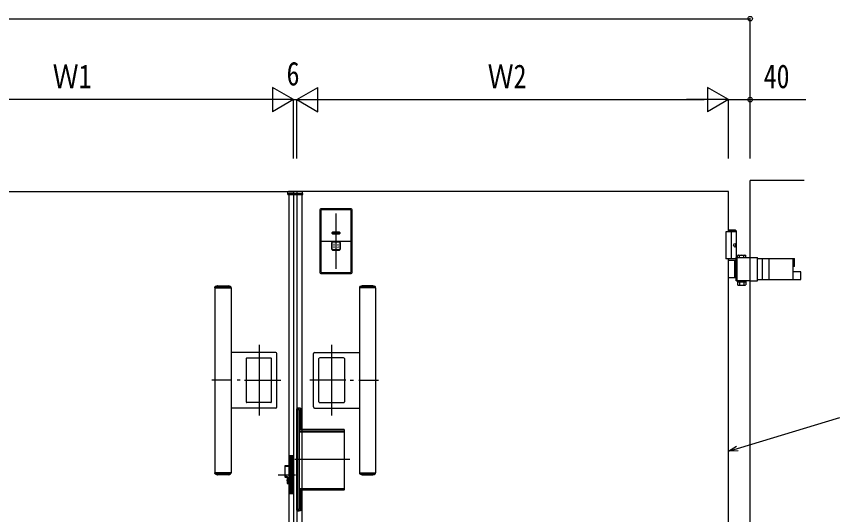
# Model space of a CAD drawing. Units: millimetres, scale not verified. Extents: x -4205 to 4205, y -2970 to 2970.
# Drawn here: x -229 to 1289, y 529 to 1452 of the extents above; entities that cross this region are included whole.
import ezdxf
from ezdxf.enums import TextEntityAlignment as Align

# ---------------------------------------------------------------- set-up
doc = ezdxf.new("R2010")
doc.units = ezdxf.units.MM
doc.header["$LTSCALE"] = 12
for name, color, linetype in [('0-3_YKK_12', 2, 'Continuous'), ('0-4_YKK_A1', 4, 'Continuous'), ('0-5_YKK_D', 6, 'Continuous')]:
    doc.layers.add(name, color=color, linetype=linetype)
doc.styles.add('ＭＳ ゴシック', font='')
doc.styles.get('ＭＳ ゴシック').set_extended_font_data('MS Gothic')

msp = doc.modelspace()

# ---------------------------------------------------------------- linework, layer by layer
at = {"layer": '0-3_YKK_12'}
for p, q in [((363.52, 1087.33), (363.52, 984.33)), ((337.01, 1035.83), (390.01, 1035.83))]:
    msp.add_line(p, q, dxfattribs=at)
at = {"layer": '0-4_YKK_A1'}
for p, q in [((1131.02, -151.87), (1131.02, 1148.13)), ((1231.02, 1148.13), (1131.02, 1148.13)), ((274.12, 1122.63), (274.33, 1126.68)), ((300.71, 1127.63), (275.33, 1127.63)), ((276.02, 1124.63), (300.02, 1124.63)), ((276.02, 1124.63), (276.02, 1122.63)), ((300.02, 1124.63), (300.02, 1122.63)), ((301.92, 1122.63), (301.71, 1126.68)), ((1091.02, 1053.13), (1091.02, 1128.13)), ((274.12, 1122.63), (301.92, 1122.63)), ((276.02, 1122.63), (276.02, -66.37)), ((300.02, 1122.63), (300.02, -66.37)), ((390.52, 1095.83), (336.5, 1095.83)), ((336.5, 1095.83), (338.19, 1094.15)), ((388.63, 1093.94), (338.39, 1093.94)), ((388.84, 1094.15), (390.52, 1095.83)), ((333.51, 1092.84), (333.51, 978.82)), ((335.19, 1091.15), (333.51, 1092.84)), ((335.4, 1090.95), (335.4, 980.71)), ((391.62, 980.71), (391.62, 1090.95)), ((393.51, 1092.84), (391.83, 1091.15)), ((393.51, 978.82), (393.51, 1092.84)), ((355.81, 1051.03), (355.81, 1050.63)), ((369.96, 1052.28), (357.06, 1052.28)), ((357.06, 1049.38), (369.96, 1049.38)), ((357.26, 1052.08), (369.76, 1052.08)), ((369.76, 1049.58), (357.26, 1049.58)), ((371.21, 1050.63), (371.21, 1051.03)), ((1103.52, 1056.13), (1091.02, 1056.13)), ((1105.52, 1054.13), (1091.02, 1054.13)), ((1096.02, 1053.13), (1096.02, 1003.13)), ((1103.52, 1056.13), (1105.52, 1054.13)), ((1105.52, 1000.13), (1105.52, 1054.13)), ((355.81, 1033.53), (355.81, 1020.63)), ((356.01, 1020.83), (356.01, 1033.33)), ((369.96, 1034.78), (357.06, 1034.78)), ((357.26, 1034.58), (369.76, 1034.58)), ((371.01, 1033.33), (371.01, 1020.83)), ((371.21, 1020.63), (371.21, 1033.53)), ((357.06, 1019.38), (369.96, 1019.38)), ((369.76, 1019.58), (357.26, 1019.58)), ((1103.21, 1028.55), (1103.8, 1028.55)), ((1103.21, 1027.71), (1103.8, 1027.71)), ((1104.22, 1030.23), (1104.82, 1030.23)), ((1104.22, 1026.03), (1104.82, 1026.03)), ((1105.52, 1003.13), (1086.02, 1003.13)), ((1091.02, 53.13), (1091.02, 1003.13)), ((1105.23, 1005.68), (1131.02, 1005.68)), ((1105.23, 962.58), (1105.23, 1005.68)), ((1107.03, 1004.18), (1105.23, 1004.18)), ((1107.03, 964.08), (1107.03, 1004.18)), ((1108.73, 1009.68), (1107.73, 1009.1)), ((1107.73, 1005.68), (1107.73, 1009.1)), ((1108.73, 1009.68), (1121.73, 1009.68)), ((1111.48, 1005.68), (1111.48, 1009.1)), ((1118.99, 1005.68), (1118.99, 1009.1)), ((1121.73, 1009.68), (1122.74, 1009.1)), ((1122.74, 1005.68), (1122.74, 1009.1)), ((1131.02, 1005.68), (1144.51, 1005.68)), ((1144.51, 962.58), (1144.51, 1005.68)), ((1144.51, 1003.63), (1213.03, 1003.63)), ((1153.68, 964.63), (1153.68, 1003.63)), ((1165.99, 964.63), (1165.99, 1003.63)), ((1213.03, 989.13), (1213.03, 1003.63)), ((1105.23, 1000.13), (1091.02, 1000.13)), ((1102.13, 1000.13), (1102.13, 968.13)), ((1213.03, 989.13), (1210.43, 989.13)), ((333.51, 978.82), (335.19, 980.51)), ((338.19, 977.51), (336.5, 975.83)), ((336.5, 975.83), (390.52, 975.83)), ((338.39, 977.72), (388.63, 977.72)), ((390.52, 975.83), (388.84, 977.51)), ((391.83, 980.51), (393.51, 978.82)), ((1107.03, 984.63), (1105.23, 984.63)), ((1107.03, 983.63), (1105.23, 983.63)), ((1224.57, 979.13), (1210.43, 979.13)), ((1224.57, 964.63), (1224.57, 979.13)), ((1105.23, 968.13), (1091.02, 968.13)), ((1107.03, 964.08), (1105.23, 964.08)), ((1131.02, 962.58), (1105.23, 962.58)), ((1107.73, 960.58), (1107.73, 954.66)), ((1107.73, 960.58), (1122.74, 960.58)), ((1111.13, 960.58), (1111.13, 962.58)), ((1111.48, 960.58), (1111.48, 954.66)), ((1118.99, 960.58), (1118.99, 954.66)), ((1119.33, 960.58), (1119.33, 962.58)), ((1122.74, 960.58), (1122.74, 954.66)), ((1131.02, 962.58), (1144.51, 962.58)), ((1144.51, 964.63), (1224.57, 964.63)), ((139.02, 949.63), (139.02, 606.63)), ((139.02, 949.63), (141.02, 949.63)), ((139.32, 949.63), (139.32, 951)), ((167.74, 951.44), (140.3, 951.44)), ((141.02, 949.63), (169.02, 949.63)), ((144.27, 953.13), (163.77, 953.13)), ((168.72, 951), (168.72, 949.63)), ((169.02, 949.63), (169.02, 606.63)), ((407.02, 949.63), (407.02, 606.63)), ((435.02, 949.63), (407.02, 949.63)), ((407.32, 951), (407.32, 949.63)), ((408.3, 951.44), (435.74, 951.44)), ((431.77, 953.13), (412.27, 953.13)), ((437.02, 949.63), (435.02, 949.63)), ((436.72, 949.63), (436.72, 951)), ((437.02, 949.63), (437.02, 606.63)), ((1108.73, 954.08), (1107.73, 954.66)), ((1108.73, 954.08), (1121.73, 954.08)), ((1121.73, 954.08), (1122.74, 954.66)), ((221.02, 843.59), (221.02, 712.79)), ((355.02, 843.59), (355.02, 712.79)), ((252.02, 829.63), (169.02, 829.63)), ((254.02, 728.63), (254.02, 827.63)), ((322.02, 728.63), (322.02, 827.63)), ((324.02, 829.63), (407.02, 829.63)), ((197.02, 818.13), (197.02, 738.13)), ((198.52, 819.63), (242.52, 819.63)), ((244.02, 738.13), (244.02, 818.13)), ((332.02, 738.13), (332.02, 818.13)), ((377.52, 819.63), (333.52, 819.63)), ((379.02, 818.13), (379.02, 738.13)), ((170.48, 778.13), (133.52, 778.13)), ((185.99, 778.13), (180.25, 778.13)), ((194.3, 778.13), (261.13, 778.13)), ((381.74, 778.13), (314.91, 778.13)), ((390.05, 778.13), (395.79, 778.13)), ((405.56, 778.13), (442.52, 778.13)), ((242.52, 736.63), (198.52, 736.63)), ((333.52, 736.63), (377.52, 736.63)), ((252.02, 726.63), (169.02, 726.63)), ((291.02, 725.13), (291.22, 725.13)), ((291.02, 725.13), (291.02, 537.13)), ((291.22, 537.13), (291.22, 725.13)), ((294.02, 726.13), (292.02, 726.13)), ((292.02, 726.13), (292.02, 725.93)), ((292.02, 725.93), (294.02, 725.93)), ((292.02, 723.88), (293.02, 724.88)), ((292.02, 723.88), (292.02, 538.38)), ((292.02, 723.88), (295.02, 723.88)), ((295.02, 724.88), (293.02, 724.88)), ((293.77, 724.88), (293.52, 725.13)), ((293.77, 724.88), (293.52, 724.88)), ((298.02, 726.13), (294.02, 726.13)), ((294.02, 726.13), (294.02, 725.93)), ((294.02, 725.93), (295.02, 725.93)), ((294.02, 725.93), (294.02, 725.13)), ((294.02, 725.13), (295.02, 725.13)), ((294.72, 725.13), (294.88, 724.97)), ((295.02, 724.88), (294.93, 724.88)), ((295.02, 725.13), (295.02, 725.93)), ((295.02, 723.88), (295.02, 724.88)), ((295.02, 723.88), (295.02, 538.38)), ((298.02, 726.13), (298.02, 686.13)), ((324.02, 726.63), (407.02, 726.63)), ((291.02, 684.64), (291.02, 665.61)), ((378.02, 687.13), (295.12, 687.13)), ((295.12, 686.13), (378.52, 686.13)), ((378.52, 686.13), (379.02, 686.13)), ((378.52, 686.13), (378.52, 682.63)), ((379.02, 682.63), (379.02, 686.13)), ((378.52, 682.13), (295.02, 682.13)), ((378.52, 682.63), (295.12, 682.63)), ((377.52, 682.13), (377.52, 682.63)), ((378.52, 682.63), (379.02, 682.63)), ((379.02, 682.13), (378.52, 682.13)), ((378.52, 682.13), (378.52, 576.63)), ((379.02, 576.63), (379.02, 682.13)), ((278.02, 637.63), (278.02, 636.13)), ((278.52, 636.13), (278.52, 638.13)), ((280.52, 638.13), (278.52, 638.13)), ((280.52, 638.13), (280.52, 636.13)), ((281.02, 637.63), (281.02, 636.13)), ((281.52, 636.13), (281.52, 638.13)), ((283.52, 638.13), (281.52, 638.13)), ((283.52, 638.13), (283.52, 636.13)), ((284.82, 638.13), (284.82, 636.13)), ((285.02, 636.13), (285.02, 637.93)), ((280.52, 636.13), (280.52, 570.13)), ((283.52, 636.13), (283.52, 570.13)), ((284.02, 570.13), (284.02, 636.13)), ((284.82, 636.13), (284.82, 570.13)), ((285.02, 636.13), (284.82, 636.13)), ((389.02, 631.13), (287.02, 631.13)), ((268.52, 618.63), (268.52, 599.63)), ((269.52, 618.63), (268.52, 618.63)), ((278.02, 619.63), (269.52, 619.63)), ((269.52, 618.63), (269.52, 619.63)), ((269.52, 599.63), (269.52, 618.63)), ((269.52, 618.63), (278.02, 618.63)), ((290.87, 617.13), (290.88, 617.35)), ((290.87, 617.13), (290.87, 615.63)), ((290.87, 612.63), (290.87, 611.13)), ((290.96, 615.02), (290.91, 615.21)), ((290.91, 613.05), (290.96, 613.24)), ((290.96, 610.52), (290.91, 610.71)), ((290.96, 617.74), (291.02, 617.9)), ((291.02, 614.86), (290.96, 615.02)), ((290.96, 613.24), (291.02, 613.4)), ((291.02, 610.36), (290.96, 610.52)), ((169.02, 606.63), (139.02, 606.63)), ((139.32, 605.26), (139.32, 606.63)), ((140.3, 604.82), (167.74, 604.82)), ((163.77, 603.13), (144.27, 603.13)), ((168.72, 606.63), (168.72, 605.26)), ((256.52, 603.13), (288.52, 603.13)), ((269.52, 599.63), (268.52, 599.63)), ((269.52, 599.63), (269.52, 598.63)), ((272.02, 599.63), (269.52, 599.63)), ((269.52, 598.63), (272.02, 598.63)), ((272.02, 599.63), (272.02, 598.63)), ((272.82, 592.63), (272.82, 593.39)), ((272.82, 593.39), (273.02, 593.39)), ((272.82, 592.63), (273.02, 592.63)), ((272.82, 591.87), (272.82, 592.63)), ((273.02, 597.63), (273.02, 587.63)), ((274.02, 597.63), (273.02, 597.63)), ((274.02, 587.63), (274.02, 597.63)), ((407.02, 606.63), (437.02, 606.63)), ((407.32, 606.63), (407.32, 605.26)), ((435.74, 604.82), (408.3, 604.82)), ((412.27, 603.13), (431.77, 603.13)), ((436.72, 605.26), (436.72, 606.63)), ((272.82, 591.71), (272.82, 591.87)), ((272.82, 591.87), (273.02, 591.87)), ((272.82, 591.71), (273.02, 591.71)), ((274.02, 587.63), (273.02, 587.63)), ((278.02, 587.63), (274.02, 587.63)), ((274.02, 587.63), (274.02, 586.63)), ((274.02, 586.63), (278.02, 586.63)), ((280.52, 570.13), (278.52, 570.13)), ((278.52, 568.13), (280.52, 568.13)), ((280.52, 570.13), (280.52, 568.13)), ((281.02, 570.13), (280.52, 570.13)), ((283.52, 570.13), (281.52, 570.13)), ((281.52, 568.13), (283.52, 568.13)), ((283.52, 570.13), (283.52, 568.13)), ((284.02, 570.13), (283.52, 570.13)), ((284.02, 570.13), (284.02, 568.13)), ((284.82, 570.13), (284.02, 570.13)), ((284.02, 568.13), (284.82, 568.13)), ((284.82, 570.13), (284.82, 568.13)), ((284.82, 570.13), (285.02, 570.13)), ((378.52, 576.63), (295.02, 576.63)), ((295.02, 575.13), (378.52, 575.13)), ((298.02, 575.13), (298.02, 536.13)), ((378.52, 576.63), (378.52, 575.13)), ((378.52, 576.63), (379.02, 576.63)), ((379.02, 575.63), (379.02, 576.63)), ((291.22, 537.13), (291.02, 537.13)), ((292.02, 538.38), (292.02, 537.13)), ((295.02, 538.38), (292.02, 538.38)), ((293.02, 537.38), (292.02, 538.38)), ((294.02, 537.13), (292.02, 537.13)), ((292.02, 536.13), (294.02, 536.13)), ((293.02, 537.38), (295.02, 537.38)), ((293.77, 537.38), (293.52, 537.38)), ((293.77, 537.38), (293.52, 537.13)), ((298.02, 536.13), (293.55, 536.13)), ((294.02, 537.13), (294.02, 536.33)), ((295.02, 537.13), (294.02, 537.13)), ((295.02, 536.33), (294.02, 536.33)), ((294.02, 536.33), (294.02, 536.13)), ((294.72, 537.13), (294.88, 537.29)), ((295.02, 537.38), (294.93, 537.38)), ((295.02, 537.38), (295.02, 538.38)), ((295.02, 536.33), (295.02, 537.13))]:
    msp.add_line(p, q, dxfattribs=at)
for points in [[(-514.98, 1128.13), (285.02, 1128.13), (285.02, -71.87), (-514.98, -71.87), (-514.98, 3.13)], [(1091.02, 1128.13), (291.02, 1128.13), (291.02, -71.87), (1091.02, -71.87), (1091.02, 3.13)], [(1105.52, 1053.13), (1086.02, 1053.13), (1086.02, 1003.13)], [(1103.8, 1028.55), (1103.91, 1028.57), (1104.02, 1028.61), (1104.12, 1028.69), (1104.21, 1028.8), (1104.28, 1028.92), (1104.32, 1029.07), (1104.34, 1029.23), (1104.34, 1029.39)], [(1104.34, 1026.87), (1104.34, 1027.03), (1104.32, 1027.19), (1104.28, 1027.34), (1104.21, 1027.46), (1104.12, 1027.57), (1104.02, 1027.65), (1103.91, 1027.69), (1103.8, 1027.71)], [(1104.93, 1029.39), (1104.96, 1029.23), (1105, 1029.07), (1105.07, 1028.92), (1105.15, 1028.8), (1105.25, 1028.69), (1105.31, 1028.64)], [(1105.31, 1027.62), (1105.25, 1027.57), (1105.15, 1027.46), (1105.07, 1027.34), (1105, 1027.19), (1104.96, 1027.03), (1104.93, 1026.87)], [(1210.43, 964.63), (1210.43, 989.13), (1210.43, 1003.63)], [(294.02, 725.13), (292.02, 725.13), (292.02, 723.88)], [(284.82, 638.13), (284.02, 638.13), (284.02, 636.13), (284.82, 636.13)], [(278.52, 570.13), (278.52, 636.13), (278.02, 636.13), (278.02, 570.13)], [(278.52, 636.13), (280.52, 636.13), (281.02, 636.13)], [(281.52, 570.13), (281.52, 636.13), (281.02, 636.13), (281.02, 570.13)], [(281.52, 636.13), (283.52, 636.13), (284.02, 636.13)], [(285.02, 568.33), (285.02, 570.13), (285.02, 636.13)], [(290.91, 615.21), (290.88, 615.41), (290.87, 615.63)], [(290.87, 612.63), (290.88, 612.85), (290.91, 613.05)], [(290.91, 610.71), (290.88, 610.91), (290.87, 611.13)], [(290.88, 617.35), (290.91, 617.55), (290.96, 617.74)], [(272.82, 593.39), (272.82, 593.55), (273.02, 593.55)], [(278.52, 568.13), (278.52, 570.13), (278.02, 570.13), (278.02, 568.63)], [(281.52, 568.13), (281.52, 570.13), (281.02, 570.13), (281.02, 568.63)], [(294.02, 536.33), (292.02, 536.33), (292.02, 536.13)]]:
    msp.add_lwpolyline(points, dxfattribs=at)
msp.add_lwpolyline([(1107.53, 962.58), (1122.93, 962.58), (1122.93, 960.58), (1107.53, 960.58)], close=True, dxfattribs=at)
for centre, radius, start, end in [((275.33, 1126.63), 1, 90, 177), ((300.71, 1126.63), 1, 3, 90), ((336.5, 1092.84), 2.99, 89.95769, 180.04231), ((338.39, 1090.95), 2.99, 89.95769, 180.04231), ((388.63, 1090.95), 2.99, 359.95769, 90.04231), ((390.52, 1092.84), 2.99, 359.95769, 90.04231), ((357.06, 1051.03), 1.25, 90, 180), ((357.06, 1050.63), 1.25, 180, 270), ((357.26, 1050.83), 1.25, 90, 180), ((357.26, 1050.83), 1.25, 180, 270), ((369.76, 1050.83), 1.25, 0, 90), ((369.76, 1050.83), 1.25, 270, 0), ((369.96, 1051.03), 1.25, 0, 90), ((369.96, 1050.63), 1.25, 270, 0), ((357.06, 1033.53), 1.25, 90, 180), ((357.26, 1033.33), 1.25, 90, 180), ((369.76, 1033.33), 1.25, 0, 90), ((369.96, 1033.53), 1.25, 0, 90), ((357.06, 1020.63), 1.25, 180, 270), ((357.26, 1020.83), 1.25, 180, 270), ((360.01, 1029.83), 0.3, 0, 180), ((360.01, 1029.83), 0.3, 180, 0), ((360.01, 1027.08), 0.3, 0, 180), ((360.01, 1027.08), 0.3, 180, 0), ((360.01, 1024.33), 0.3, 0, 180), ((360.01, 1024.33), 0.3, 180, 0), ((363.51, 1029.83), 0.3, 0, 180), ((363.51, 1029.83), 0.3, 180, 0), ((363.51, 1027.08), 0.3, 0, 180), ((363.51, 1027.08), 0.3, 180, 0), ((363.51, 1024.33), 0.3, 0, 180), ((363.51, 1024.33), 0.3, 180, 0), ((367.01, 1029.83), 0.3, 0, 180), ((367.01, 1029.83), 0.3, 180, 0), ((367.01, 1027.08), 0.3, 0, 180), ((367.01, 1027.08), 0.3, 180, 0), ((367.01, 1024.33), 0.3, 0, 180), ((367.01, 1024.33), 0.3, 180, 0), ((369.76, 1020.83), 1.25, 270, 0), ((369.96, 1020.63), 1.25, 270, 0), ((1109.6, 1006.36), 3.32, 55.61575, 124.38425), ((1115.23, 997.26), 12.42, 72.41205, 107.58795), ((1120.86, 1006.36), 3.32, 55.61575, 124.38425), ((336.5, 978.82), 2.99, 179.95769, 270.04231), ((338.39, 980.71), 2.99, 179.95769, 270.04231), ((388.63, 980.71), 2.99, 269.95769, 0.04231), ((390.52, 978.82), 2.99, 269.95769, 0.04231), ((140.12, 951), 0.8, 110.76843, 180), ((154.02, 914.35), 40, 104.21682, 110.76843), ((144.27, 952.83), 0.3, 90, 104.21682), ((144.27, 952.83), 0.3, 61.29529, 90), ((154.02, 970.64), 20, 241.29529, 250.4307), ((147.42, 952.07), 0.3, 250.4307, 279.9206), ((154.02, 914.35), 38, 80.0794, 99.9206), ((160.62, 952.07), 0.3, 260.0794, 289.5693), ((154.02, 970.64), 20, 289.5693, 298.70471), ((163.77, 952.83), 0.3, 90, 118.70471), ((163.77, 952.83), 0.3, 75.78318, 90), ((154.02, 914.35), 40, 69.23157, 75.78318), ((167.92, 951), 0.8, 0, 69.23157), ((408.12, 951), 0.8, 110.76843, 180), ((422.02, 914.35), 40, 104.21682, 110.76843), ((412.27, 952.83), 0.3, 90, 104.21682), ((412.27, 952.83), 0.3, 61.29529, 90), ((422.02, 970.64), 20, 241.29529, 250.4307), ((415.42, 952.07), 0.3, 250.4307, 279.9206), ((422.02, 914.35), 38, 80.0794, 99.9206), ((428.62, 952.07), 0.3, 260.0794, 289.5693), ((422.02, 970.64), 20, 289.5693, 298.70471), ((431.77, 952.83), 0.3, 90, 118.70471), ((431.77, 952.83), 0.3, 75.78318, 90), ((422.02, 914.35), 40, 69.23157, 75.78318), ((435.92, 951), 0.8, 0, 69.23157), ((1109.6, 957.4), 3.32, 235.61575, 304.38425), ((1115.23, 966.5), 12.42, 252.41205, 287.58795), ((1120.86, 957.4), 3.32, 235.61575, 304.38425), ((252.02, 827.63), 2, 0, 90), ((324.02, 827.63), 2, 90, 180), ((198.52, 818.13), 1.5, 90, 180), ((198.52, 818.13), 1.5, 90, 180), ((242.52, 818.13), 1.5, 0, 90), ((242.52, 818.13), 1.5, 0, 90), ((333.52, 818.13), 1.5, 90, 180), ((333.52, 818.13), 1.5, 90, 180), ((377.52, 818.13), 1.5, 0, 90), ((377.52, 818.13), 1.5, 0, 90), ((198.52, 738.13), 1.5, 180, 270), ((198.52, 738.13), 1.5, 180, 270), ((242.52, 738.13), 1.5, 270, 0), ((242.52, 738.13), 1.5, 270, 0), ((333.52, 738.13), 1.5, 180, 270), ((333.52, 738.13), 1.5, 180, 270), ((377.52, 738.13), 1.5, 270, 0), ((377.52, 738.13), 1.5, 270, 0), ((252.02, 728.63), 2, 270, 0), ((292.02, 725.13), 1, 90, 180), ((292.02, 725.13), 0.8, 90, 180), ((294.82, 725.93), 0.2, 359.99999, 90), ((294.74, 724.83), 0.2, 14.47751, 45), ((324.02, 728.63), 2, 180, 270), ((377.75, 686.34), 0.833, 56.97271, 70.80427), ((378.02, 686.13), 1, 359.99999, 90), ((377.89, 686.57), 0.566, 36.82942, 57.37008), ((377.85, 686.56), 0.61, 15.92634, 34.81764), ((376.71, 686.22), 1.8, 9.7701, 16.15978), ((375.9, 686.02), 2.62, 6.7729, 11.15422), ((-418.37, 645.91), 797.9, 2.88926, 2.90366), ((278.52, 637.63), 0.5, 90, 180.00001), ((280.52, 637.63), 0.5, 0, 90), ((281.52, 637.63), 0.5, 90, 180.00001), ((283.52, 637.63), 0.5, 0, 90), ((284.82, 637.93), 0.2, 0, 90), ((269.52, 618.63), 1, 90, 180.00001), ((291.47, 616.38), 0.5, 154.95324, 180), ((291.47, 616.38), 0.5, 180, 205.04676), ((291.47, 611.88), 0.5, 154.95324, 180), ((291.47, 611.88), 0.5, 180, 205.04676), ((140.12, 605.26), 0.8, 180, 249.23157), ((154.02, 641.91), 40, 249.23157, 255.78318), ((144.27, 603.43), 0.3, 255.78318, 270), ((144.27, 603.43), 0.3, 270, 298.70471), ((154.02, 585.62), 20, 109.5693, 118.70471), ((147.42, 604.19), 0.3, 80.0794, 109.5693), ((154.02, 641.91), 38, 260.0794, 279.9206), ((160.62, 604.19), 0.3, 70.4307, 99.9206), ((154.02, 585.62), 20, 61.29529, 70.4307), ((163.77, 603.43), 0.3, 241.29529, 270), ((163.77, 603.43), 0.3, 270, 284.21682), ((154.02, 641.91), 40, 284.21682, 290.76843), ((167.92, 605.26), 0.8, 290.76843, 0), ((269.52, 599.63), 1, 179.99999, 270), ((272.02, 597.63), 2, 0, 90), ((272.02, 597.63), 1, 0, 90), ((408.12, 605.26), 0.8, 180, 249.23157), ((422.02, 641.91), 40, 249.23157, 255.78318), ((412.27, 603.43), 0.3, 255.78318, 270), ((412.27, 603.43), 0.3, 270, 298.70471), ((422.02, 585.62), 20, 109.5693, 118.70471), ((415.42, 604.19), 0.3, 80.0794, 109.5693), ((422.02, 641.91), 38, 260.0794, 279.9206), ((428.62, 604.19), 0.3, 70.4307, 99.9206), ((422.02, 585.62), 20, 61.29529, 70.4307), ((431.77, 603.43), 0.3, 241.29529, 270), ((431.77, 603.43), 0.3, 270, 284.21682), ((422.02, 641.91), 40, 284.21682, 290.76843), ((435.92, 605.26), 0.8, 290.76843, 0), ((274.02, 587.63), 1, 179.99999, 270), ((278.52, 568.63), 0.5, 179.99999, 270), ((280.52, 568.63), 0.5, 270, 0), ((281.52, 568.63), 0.5, 179.99999, 270), ((283.52, 568.63), 0.5, 270, 0), ((284.82, 568.33), 0.2, 270, 0), ((378.52, 575.63), 0.5, 270, 0.00001), ((292.02, 537.13), 1, 180, 270), ((292.02, 537.13), 0.8, 180, 270), ((294.82, 536.33), 0.2, 270, 0.00001), ((294.74, 537.43), 0.2, 315, 345.52249)]:
    msp.add_arc(centre, radius, start, end, dxfattribs=at)
msp.add_ellipse((1102.86, 1028.13), major_axis=(0, -3.5), ratio=0.707107, dxfattribs=at)
for centre, start_param, end_param in [((1096.85, 1028.13), 4.6657054, 4.7590726), ((1098.04, 1028.13), 4.8528504, 4.9478932), ((1098.04, 1028.13), 4.4768847, 4.5719276), ((1098.63, 1028.13), 4.8528504, 4.9478932), ((1098.63, 1028.13), 4.4768847, 4.5719276)]:
    msp.add_ellipse(centre, major_axis=(0, 9), ratio=0.707107, start_param=start_param, end_param=end_param, dxfattribs=at)
at = {"layer": '0-5_YKK_D'}
for p, q in [((-554.98, 1448.13), (1131.02, 1448.13)), ((1131.02, 1189.09), (1131.02, 1449.13)), ((285.02, 1298.13), (246.05, 1320.63)), ((246.05, 1320.63), (246.05, 1275.63)), ((291.02, 1298.13), (329.99, 1320.63)), ((329.99, 1275.63), (329.99, 1320.63)), ((1091.02, 1298.13), (1052.05, 1320.63)), ((1052.05, 1320.63), (1052.05, 1275.63)), ((240.02, 1298.13), (-469.98, 1298.13)), ((285.02, 1298.13), (207.08, 1298.13)), ((285.02, 1298.13), (246.05, 1275.63)), ((285.02, 1298.13), (268.02, 1298.13)), ((285.02, 1189.09), (285.02, 1299.13)), ((285.02, 1189.09), (285.02, 1299.13)), ((285.02, 1298.13), (291.02, 1298.13)), ((291.02, 1189.09), (291.02, 1299.13)), ((291.02, 1189.09), (291.02, 1299.13)), ((291.02, 1298.13), (308.02, 1298.13)), ((291.02, 1298.13), (329.99, 1275.63)), ((291.02, 1298.13), (368.96, 1298.13)), ((336.02, 1298.13), (1046.02, 1298.13)), ((1091.02, 1298.13), (1013.08, 1298.13)), ((1091.02, 1298.13), (1052.05, 1275.63)), ((1091.02, 1189.09), (1091.02, 1299.13)), ((1091.02, 1189.09), (1091.02, 1299.13)), ((1131.02, 1189.09), (1131.02, 1299.13))]:
    msp.add_line(p, q, dxfattribs=at)
for points in [[(1091.02, 1298.13), (1131.02, 1298.13), (1234.42, 1298.13)], [(1091.02, 646.65), (1107.29, 651.58), (1296.91, 709)], [(1108.61, 647.22), (1091.02, 646.65), (1105.97, 655.94)]]:
    msp.add_lwpolyline(points, dxfattribs=at)
for centre in [(1131.02, 1448.13), (1131.02, 1298.13)]:
    msp.add_circle(centre, 4.25, dxfattribs=at)

# ---------------------------------------------------------------- texts
at = {"layer": '0-5_YKK_D', "style": 'ＭＳ ゴシック', "width": 0.8}
for s, p in [('6', (272.02, 1311.13)), ('Ｗ1', (-161.38, 1306.13)), ('Ｗ2', (644.62, 1306.13)), ('40', (1156.02, 1306.13))]:
    msp.add_text(s, height=43.99, dxfattribs=at).set_placement(p, align=Align.BOTTOM_LEFT)

doc.saveas('drawing.dxf')
